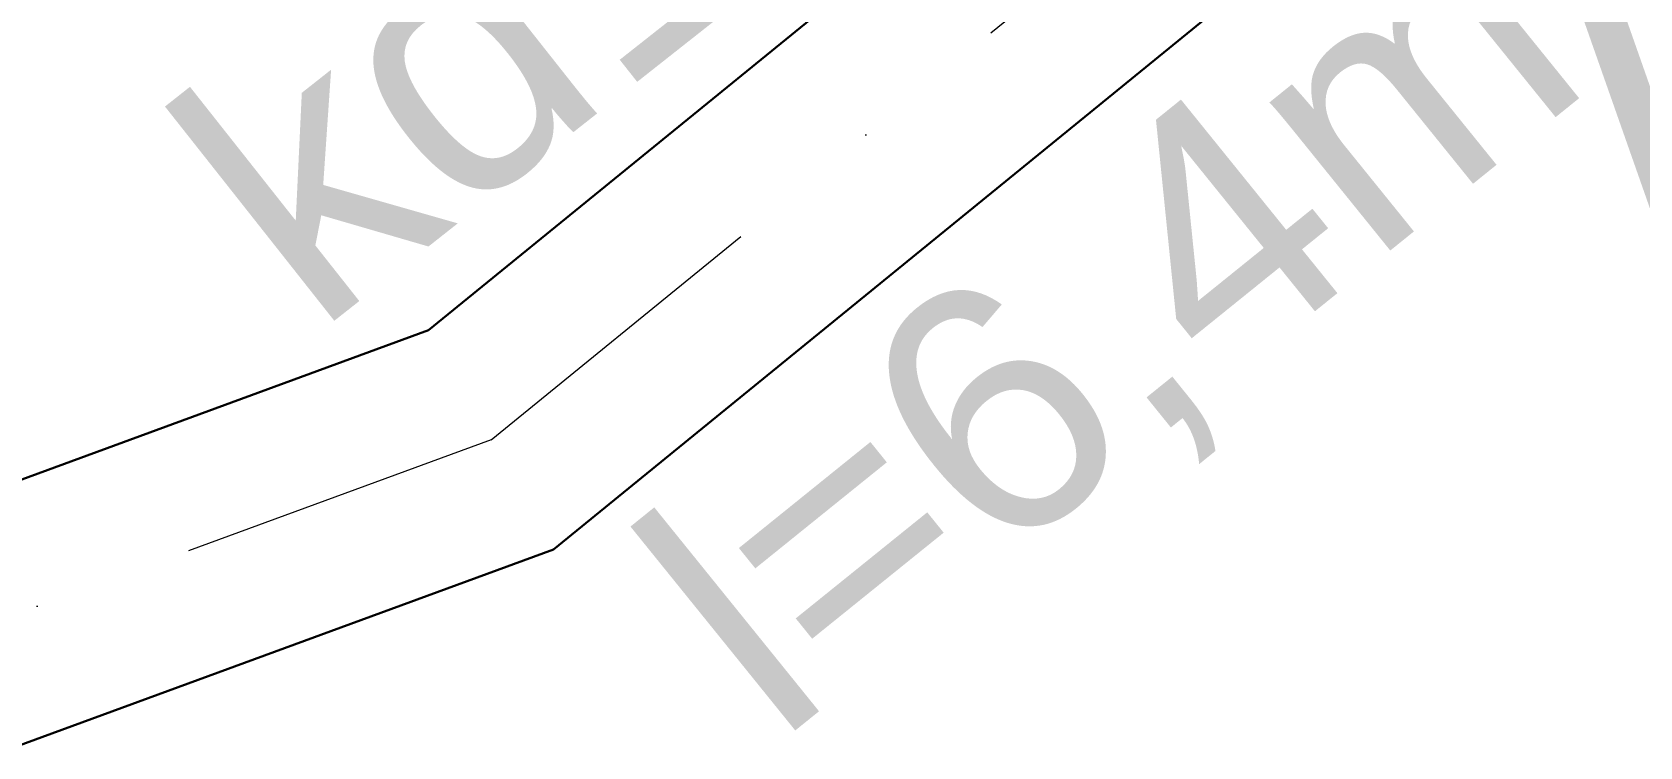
# Model space of a CAD drawing. Header units: millimetres. Extents: x -1069826 to 2704411, y -432732 to 412301.
# Drawn here: x 109048 to 116794, y 275216 to 278663 of the extents above; entities that cross this region are included whole.
import ezdxf

# ---------------------------------------------------------------- set-up
doc = ezdxf.new("R2010")
doc.units = ezdxf.units.MM
doc.header["$LTSCALE"] = 1000
doc.header["$MEASUREMENT"] = 0
doc.linetypes.add('DGN Style 4', pattern=[10.357985, 5.175758, -2.587879, 0.00647, -2.587879])
for name, color, linetype, lineweight in [('DK_OPIS', 62, 'Continuous', 30), ('DK_OŚ_KANAŁU', 50, 'DGN Style 4', 15), ('M_kanalizacja', 24, 'Continuous', 30)]:
    doc.layers.add(name, color=color, linetype=linetype, lineweight=lineweight)
doc.layers.add('WIADUKT', color=7, linetype='Continuous')
doc.styles.add('Style-Arial', font='arial.ttf')

# ---------------------------------------------------------------- blocks, each defined once
blk = doc.blocks.new('A$C7AA0032F')
at = {"layer": 'DK_OŚ_KANAŁU', "ltscale": 0.3}
for q in [(111770.96609, 78732.13785), (91729.40201, 68364.47596)]:
    blk.add_line((105057.7786, 73259.24099), q, dxfattribs=at)
at = {"layer": 'M_kanalizacja'}
for p, q in [((104756.57204, 73787.80584), (108539.66492, 76871.95583)), ((105358.98516, 72730.67613), (109306.33808, 75948.73841)), ((104756.57204, 73787.80584), (99346.23489, 71800.89251)), ((105358.98517, 72730.67613), (99759.91718, 70674.45256))]:
    blk.add_line(p, q, dxfattribs=at)
at = {"layer": 'DK_OPIS', "style": 'Style-Arial'}
for s, height, rotation, p in [('kd1,20', 1250, 38.295126679, (104210.251, 73760.6294)), ('l=6,4m', 1200, 38.917420367, (106435.62724, 71786.67335))]:
    blk.add_text(s, height=height, rotation=rotation, dxfattribs=at).set_placement(p)
at = {"layer": 'DK_OPIS', "color": 6, "style": 'Style-Arial'}
blk.add_text('D1', height=1500, rotation=19.357669178, dxfattribs=at).set_placement((110590.34166, 74002.19111))

msp = doc.modelspace()

# ---------------------------------------------------------------- block references
at = {"layer": 'WIADUKT', "color": 6, "linetype": 'Continuous'}
msp.add_blockref('A$C7AA0032F', (6200.9119, 203437.7059), dxfattribs=at)

doc.saveas('drawing.dxf')
